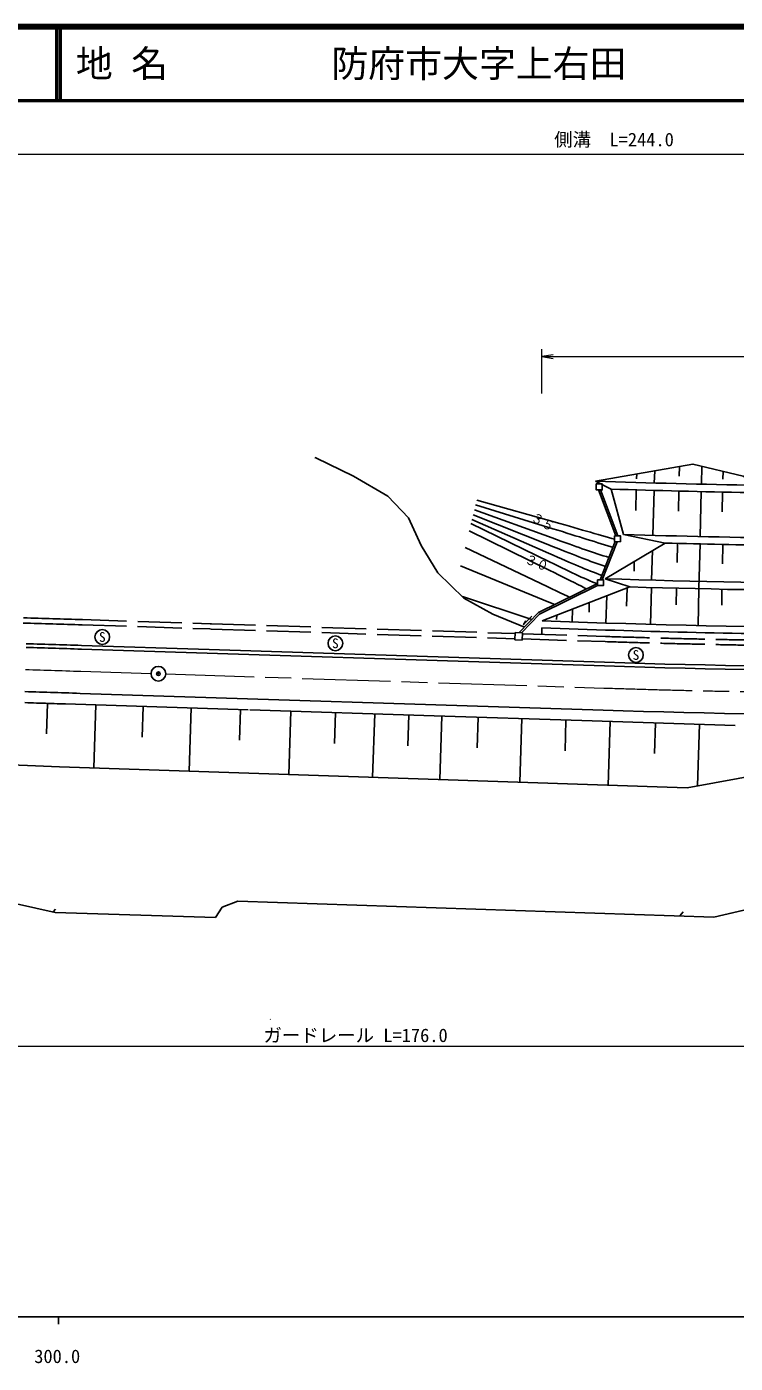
# Model space of a CAD drawing. Units: millimetres, scale not verified. Extents: x 40000 to 680000, y 20000 to 380000.
# Drawn here: x 363711 to 459788, y 198715 to 380000 of the extents above; entities that cross this region are included whole.
import ezdxf
from ezdxf.enums import TextEntityAlignment as Align

# ---------------------------------------------------------------- set-up
doc = ezdxf.new("R2010")
doc.units = ezdxf.units.MM
doc.header["$LTSCALE"] = 1000
doc.header["$PDMODE"] = 32
doc.header["$PDSIZE"] = 500
doc.linetypes.add('CHAIN', pattern=[18.5, 12, -1.5, 3.5, -1.5])
doc.linetypes.add('DASHED', pattern=[7.5, 6, -1.5])
for name, color, linetype, lineweight in [('M-BGD', 7, 'Continuous', 25), ('M-BGD-EXST', 7, 'Continuous', 25), ('M-BMK', 2, 'CHAIN', 13), ('M-BMK-SRVR', 3, 'Continuous', 25), ('M-STR-HTXT', 7, 'Continuous', 13), ('M-STR-STRC', 7, 'Continuous', 25), ('M-TTL', 2, 'Continuous', 140), ('M-TTL-BAND', 7, 'Continuous', 25), ('M-TTL-LINE', 7, 'Continuous', 50)]:
    doc.layers.add(name, color=color, linetype=linetype, lineweight=lineweight)
doc.layers.add('M-OTRS', color=6, linetype='Continuous')
doc.layers.add('M-TTL-TXT', color=7, linetype='Continuous')
doc.styles.add('ＭＳ ゴシック', font='')
doc.styles.get('ＭＳ ゴシック').set_extended_font_data('MS Gothic')

# ---------------------------------------------------------------- blocks, each defined once
blk = doc.blocks.new('open_arrow')
at = {"color": 0, "linetype": 'Continuous', "lineweight": -2}
blk.add_lwpolyline([(7.5, 1.25), (0, 0), (7.5, -1.25)], dxfattribs=at)

msp = doc.modelspace()

# ---------------------------------------------------------------- linework, layer by layer
at = {"layer": 'M-BGD'}
for p, q in [((446424, 319339), (446406, 318684)), ((448859, 319765), (448813, 318112)), ((452213, 320351), (452183, 319037)), ((455250, 320384), (455194, 317950)), ((458127, 319688), (458108, 318647)), ((442946, 317287), (440814, 318358)), ((444623, 311132), (442946, 317287)), ((441258, 317181), (443594, 310956)), ((441515, 317180), (443851, 310955)), ((446364, 317182), (446287, 314401)), ((448786, 317113), (448616, 311015)), ((452136, 317024), (452073, 314299)), ((455170, 316950), (455029, 310852)), ((458075, 316886), (458026, 314195)), ((443500, 310156), (441474, 304991)), ((443758, 310155), (441732, 304990)), ((450284, 309969), (444623, 311132)), ((450284, 309969), (442124, 305127)), ((448559, 308946), (448447, 304937)), ((451972, 309925), (451911, 307310)), ((455006, 309852), (454867, 303849)), ((458120, 309783), (458072, 307169)), ((446095, 307483), (446057, 306142)), ((445494, 304022), (442124, 305127)), ((445494, 304022), (433609, 299398)), ((442357, 302802), (442239, 299121)), ((445127, 303868), (445059, 301397)), ((448420, 303938), (448281, 298940)), ((451841, 303847), (451788, 301580)), ((454866, 303774), (454750, 298775)), ((457987, 303705), (457947, 301552)), ((432196, 299583), (422782, 302707)), ((437714, 300995), (437658, 299268)), ((439998, 300577), (439991, 301881)), ((433609, 299398), (442239, 299121)), ((435569, 299615), (435574, 300162)), ((388551, 298311), (388725, 298305)), ((429902, 296837), (429934, 297836)), ((429934, 297836), (430934, 297804)), ((430934, 297804), (430902, 296805)), ((433579, 298448), (433551, 297575)), ((433579, 298448), (442208, 298171)), ((388462, 295522), (442068, 293799)), ((430902, 296805), (429902, 296837)), ((366378, 284077), (366510, 288223)), ((368493, 288160), (368970, 288144)), ((368970, 288144), (393717, 287349)), ((372823, 279469), (373097, 288012)), ((379350, 283639), (379484, 287806)), ((385741, 279035), (386016, 287597)), ((392559, 283214), (392693, 287382)), ((393957, 287341), (418944, 286538)), ((399240, 278582), (399516, 287163)), ((405463, 282799), (405597, 286967)), ((410619, 278199), (410895, 286797)), ((415377, 282481), (415511, 286649)), ((418944, 286538), (438999, 285894)), ((419711, 277894), (419987, 286505)), ((424809, 282178), (424943, 286346)), ((430560, 277529), (430837, 286156)), ((436700, 281796), (436834, 285963)), ((438999, 285894), (459787, 285226)), ((442553, 277126), (442831, 285771)), ((448836, 281406), (448970, 285573)), ((453266, 276766), (496764, 284711)), ((454659, 277021), (454928, 285382)), ((368165, 279626), (453266, 276766)), ((367584, 259874), (352986, 263113)), ((392333, 261404), (390211, 260590)), ((392333, 261404), (390211, 260590)), ((392333, 261404), (456899, 259234)), ((392333, 261404), (456899, 259234)), ((367300, 259937), (367598, 260321)), ((367584, 259874), (389330, 259175)), ((367584, 259874), (389330, 259175)), ((389330, 259175), (390211, 260590)), ((389330, 259175), (390211, 260590)), ((452263, 259390), (452701, 259955)), ((463489, 260748), (456899, 259234)), ((463062, 260650), (456899, 259234)), ((396756, 245395), (396731, 245329))]:
    msp.add_line(p, q, dxfattribs=at)
at = {"layer": 'M-BGD', "linetype": 'DASHED'}
for p, q in [((369236, 298931), (369736, 298915)), ((388574, 299020), (388748, 299015)), ((388725, 298305), (429907, 296982)), ((388748, 299015), (429930, 297691)), ((430929, 297659), (442180, 297298)), ((430907, 296959), (442158, 296598))]:
    msp.add_line(p, q, dxfattribs=at)
at = {"layer": 'M-BGD'}
for points in [[(431193, 298540), (426908, 300332), (423002, 302492), (419456, 305950), (417188, 309650), (415472, 313373), (412664, 316322), (408014, 319037), (402919, 321520), (402786, 321575)], [(440814, 318358), (454054, 320673), (460873, 319024), (462741, 317796)], [(443416, 310498), (443050, 310601), (442599, 310728), (442138, 310859), (441664, 310993), (441177, 311131), (440676, 311274), (440159, 311422), (439625, 311574), (439073, 311731), (438502, 311894), (437911, 312062), (437298, 312236), (436662, 312416), (436002, 312602), (424724, 315780)], [(442184, 306800), (441830, 306918), (441416, 307059), (441011, 307200), (440613, 307342), (440216, 307485), (439819, 307631), (439417, 307781), (439007, 307937), (438586, 308099), (438150, 308268), (437695, 308446), (437219, 308634), (436718, 308833), (436187, 309043), (435625, 309268), (435026, 309506), (434389, 309760), (424240, 313803)], [(442661, 308018), (442312, 308124), (441892, 308254), (441482, 308384), (441078, 308514), (440678, 308645), (440278, 308779), (439875, 308915), (439466, 309056), (439047, 309202), (438615, 309355), (438167, 309514), (437699, 309682), (437209, 309858), (436693, 310045), (436147, 310242), (435569, 310452), (434955, 310674), (424409, 314493)], [(424572, 315159), (435064, 311912), (435713, 311711), (436339, 311516), (436945, 311327), (437530, 311144), (438097, 310967), (438646, 310795), (439178, 310628), (439695, 310466), (440196, 310309), (440684, 310156), (441159, 310008), (441623, 309864), (442076, 309723), (442519, 309586), (442954, 309452), (443195, 309378)], [(441028, 304454), (440876, 304516), (440474, 304681), (440081, 304847), (439692, 305015), (439303, 305186), (438911, 305361), (438511, 305543), (438101, 305734), (437675, 305934), (437231, 306145), (436763, 306369), (436270, 306607), (435745, 306861), (435187, 307133), (434590, 307424), (423950, 312616)], [(441707, 305584), (441351, 305715), (440943, 305868), (440544, 306021), (440150, 306175), (439757, 306331), (439363, 306491), (438962, 306656), (438552, 306828), (438128, 307008), (437688, 307197), (437227, 307396), (436742, 307608), (436228, 307832), (435684, 308071), (435104, 308326), (434485, 308599), (424087, 313175)], [(439616, 303754), (439388, 303870), (438917, 304108), (438435, 304352), (437939, 304602), (437430, 304859), (436906, 305122), (436367, 305392), (435811, 305669), (435238, 305953), (434647, 306245), (423705, 311614)], [(437323, 302618), (437041, 302751), (436546, 302987), (436027, 303234), (435480, 303495), (434905, 303770), (434297, 304061), (423158, 309381)], [(435322, 301626), (435116, 301710), (434493, 301967), (422551, 306897)], [(441102, 304491), (433103, 300526), (430499, 297818)], [(441101, 304222), (433247, 300330), (430822, 297808)], [(432198, 300068), (431085, 298905), (431389, 299419)], [(363644, 296316), (364145, 296301), (364645, 296285), (365146, 296270), (365646, 296254), (366146, 296238), (366646, 296222), (367146, 296207), (367646, 296191), (368146, 296175), (368646, 296159), (369146, 296143), (369646, 296127), (370146, 296111), (370646, 296095), (371146, 296079), (388462, 295522)], [(363449, 288321), (363848, 288308), (364248, 288295), (364647, 288283), (365047, 288270), (365446, 288257), (365846, 288245), (366245, 288232), (366645, 288219), (367044, 288206), (367444, 288193), (367844, 288181), (368244, 288168), (368493, 288160)]]:
    msp.add_lwpolyline(points, dxfattribs=at)
for points in [[(440944, 317983), (441744, 317979), (441741, 317179), (440941, 317183)], [(443419, 310957), (444219, 310953), (444215, 310153), (443415, 310157)], [(441105, 304993), (441905, 304989), (441901, 304189), (441101, 304193)]]:
    msp.add_lwpolyline(points, close=True, dxfattribs=at)
at = {"layer": 'M-BGD', "linetype": 'DASHED'}
for points in [[(363251, 299830), (363752, 299814), (364253, 299799), (364754, 299783), (365255, 299768), (365756, 299752), (366256, 299736), (366757, 299721), (367257, 299705), (367758, 299689), (368258, 299673), (368758, 299657), (369258, 299641), (369759, 299625), (370258, 299609), (370758, 299593), (371258, 299577), (388574, 299020)], [(363229, 299120), (363730, 299105), (364231, 299089), (364732, 299074), (365233, 299058), (365733, 299042), (366234, 299027), (366734, 299011), (367235, 298995), (367735, 298979), (368235, 298963), (368736, 298947), (369236, 298931)], [(369736, 298915), (370236, 298899), (370736, 298883), (371235, 298867), (388551, 298311)]]:
    msp.add_lwpolyline(points, dxfattribs=at)
at = {"layer": 'M-BGD'}
for centre, radius, start, end in [((486924, 1689579), 1371996, 268.07406, 268.99008), ((486924, 1689579), 1372996, 268.16445, 268.94444), ((486924, 1689579), 1379096, 268.24231, 269.20068), ((486924, 1689579), 1380096, 268.47868, 269.1151), ((486924, 1689579), 1385176, 268.14661, 271.1959), ((486924, 1689579), 1386176, 268.28729, 271.21043), ((486924, 1689579), 1391176, 268.15934, 271.74513), ((486924, 1689579), 1392126, 268.15934, 269.77499), ((486924, 1689579), 1396500, 268.15934, 271.74513), ((337416, -405180), 685496, 87.42903, 90.3536)]:
    msp.add_arc(centre, radius, start, end, dxfattribs=at)
at = {"layer": 'M-BGD', "linetype": 'DASHED'}
for radius, end in [(1393700, 269.71175), (1393000, 269.71173)]:
    msp.add_arc((486924, 1689579), radius, 268.15934, end, dxfattribs=at)
at = {"layer": 'M-BGD-EXST'}
for centre in [(373956, 297227), (405563, 296369), (446319, 294783)]:
    msp.add_circle(centre, 1000, dxfattribs=at)
at = {"layer": 'M-BMK'}
msp.add_line((382564, 292210), (441956, 290301), dxfattribs=at)
msp.add_lwpolyline([(363537, 292818), (364037, 292802), (364537, 292787), (365036, 292771), (365536, 292756), (366036, 292740), (366536, 292724), (367035, 292708), (367535, 292692), (368035, 292676), (368535, 292661), (369034, 292645), (369534, 292628), (370034, 292612), (370534, 292596), (371033, 292580), (380565, 292274)], dxfattribs=at)
msp.add_arc((486924, 1689579), 1400000, 268.15934, 269.73814, dxfattribs=at)
at = {"layer": 'M-BMK-SRVR'}
msp.add_circle((381564, 292242), 1000, dxfattribs=at)
at = {"layer": 'M-OTRS'}
msp.add_point((381564, 292242), dxfattribs=at)
at = {"layer": 'M-STR-HTXT'}
for p, q in [((318244, 362733), (568451, 362733)), ((433579, 330259), (433579, 336259)), ((433579, 335259), (568451, 335259)), ((320181, 241734), (495525, 241734))]:
    msp.add_line(p, q, dxfattribs=at)
at = {"layer": 'M-STR-STRC'}
for points in [[(363629, 295816), (364129, 295801), (364630, 295785), (365130, 295770), (365630, 295754), (366130, 295738), (366630, 295723), (367130, 295707), (367631, 295691), (368131, 295675), (368630, 295659), (369130, 295643), (369630, 295627), (370130, 295611), (370630, 295595), (371130, 295579), (442052, 293300)], [(363445, 289819), (363944, 289804), (364443, 289788), (364943, 289773), (365442, 289757), (365941, 289741), (366441, 289726), (366940, 289710), (367440, 289694), (367939, 289678), (368439, 289662), (368938, 289646), (369438, 289630), (369938, 289614), (370437, 289598), (370937, 289582), (441859, 287303)]]:
    msp.add_lwpolyline(points, dxfattribs=at)
for radius in [1397000, 1403000]:
    msp.add_arc((486924, 1689579), radius, 268.15934, 271.74513, dxfattribs=at)
at = {"layer": 'M-TTL'}
msp.add_line((680000, 380000), (40000, 380000), dxfattribs=at)
at = {"layer": 'M-TTL-BAND'}
for p, q in [((40000, 205000), (579000, 205000)), ((368000, 205000), (368000, 204000))]:
    msp.add_line(p, q, dxfattribs=at)
at = {"layer": 'M-TTL-LINE'}
for p, q in [((367750, 380000), (367750, 370000)), ((368250, 380000), (368250, 370000)), ((40000, 370000), (680000, 370000))]:
    msp.add_line(p, q, dxfattribs=at)

# ---------------------------------------------------------------- block references
at = {"layer": 'M-STR-HTXT', "xscale": 200, "yscale": 200}
msp.add_blockref('open_arrow', (433579, 335259), dxfattribs=at)

# ---------------------------------------------------------------- texts
at = {"layer": 'M-BGD-EXST', "style": 'ＭＳ ゴシック', "width": 0.9}
for s, rotation, p in [('３５', 331.376, (431792, 312685)), ('３０', 337.957, (431006, 306930))]:
    msp.add_text(s, height=1320, rotation=rotation, dxfattribs=at).set_placement(p, align=Align.BOTTOM_LEFT)
at = {"layer": 'M-BGD-EXST', "style": 'ＭＳ ゴシック'}
for p in [(373956, 297227), (405563, 296369), (446319, 294783)]:
    msp.add_text('S', height=1320, dxfattribs=at).set_placement(p, align=Align.MIDDLE_CENTER)
at = {"layer": 'M-STR-HTXT', "style": 'ＭＳ ゴシック'}
for s, p in [('側溝\u3000L=244.0', (443347, 363233)), ('ガードレール L=176.0', (408304, 241734))]:
    msp.add_text(s, height=1833, dxfattribs=at).set_placement(p, align=Align.BOTTOM_CENTER)
at = {"layer": 'M-TTL-BAND', "style": 'ＭＳ ゴシック'}
msp.add_text('300.0', height=1833, dxfattribs=at).set_placement((367844, 198195), align=Align.BOTTOM_CENTER)
at = {"layer": 'M-TTL-TXT', "style": 'ＭＳ ゴシック'}
for s, p in [('地 名', (370380, 375000)), ('防府市大字上右田', (405024, 375000))]:
    msp.add_text(s, height=3666, dxfattribs=at).set_placement(p, align=Align.MIDDLE_LEFT)

doc.saveas('drawing.dxf')
